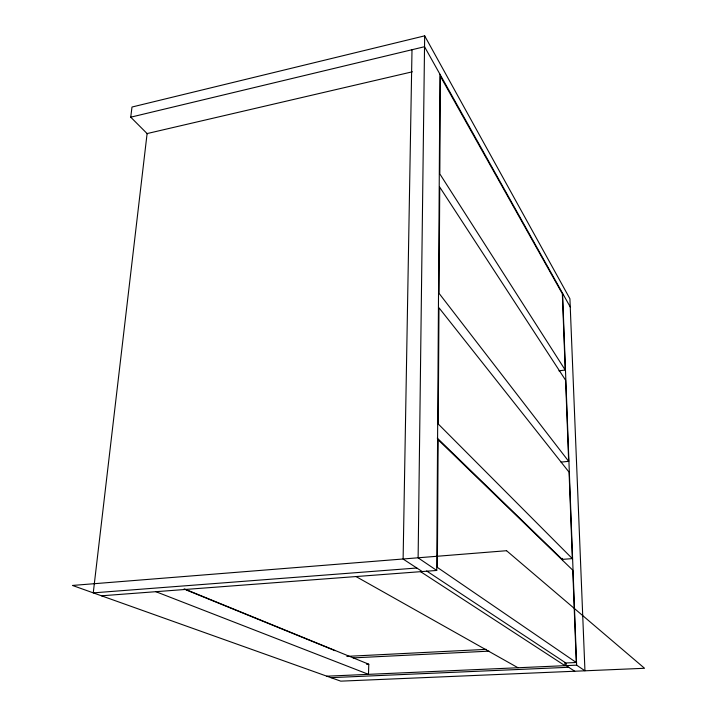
<?xml version="1.0" encoding="UTF-8"?>
<svg xmlns="http://www.w3.org/2000/svg" width="717" height="717" viewBox="0 0 717 717"><rect width="100%" height="100%" fill="white"/><g stroke="black" fill="none" stroke-linecap="round" stroke-linejoin="round"><path stroke-width="1.08" d="M101.473 595.8L436.734 570.454L439.942 74.236M147.352 133.828L130.736 117.185L131.991 107.03L424.67 35.85L418.119 557.853L436.734 570.454M412.006 49.733L403.115 559.054L422.241 571.548M184.17 588.827L368.78 664.22L368.493 674.347L155.858 591.686M130.736 117.185L424.536 46.722L570.257 306.993M412.4 71.79L147.102 133.568L93.255 592.869L416.819 568.007M558.902 370.85L565.22 370.017L562.343 293.755L440.426 76.343L439.817 173.899L565.22 370.017M561.061 462.124L568.662 461.318L565.605 380.216L439.736 187.101L439.073 293.37L568.662 461.318M572.336 558.615L438.248 423.989L438.974 307.781L569.074 472.18L572.336 558.615L562.227 559.385L437.271 438.105M346.831 656.369L486.26 649.36M353.149 657.892L489.003 651.153M366.593 664.327L368.78 664.22M576.262 662.499L437.352 567.398L438.15 439.781L572.775 570.194L576.262 662.499L565.794 662.965L426.624 570.974M326.853 676.185L576.638 665.161L584.947 670.78L569.916 298.756L424.67 35.85M330.967 677.655L568.715 667.285M185.945 589.84L335.036 650.669M356.035 576.558L517.997 667.751M420.592 571.673L564.978 665.672L564.871 662.454M574.729 671.22L566.17 665.627L566.098 663.386M562.567 293.262L576.638 665.161M562.469 558.364L562.549 560.604M506.561 550.71L72.453 585.448L340.763 681.15L644.547 668.28L506.561 550.71"/></g></svg>
